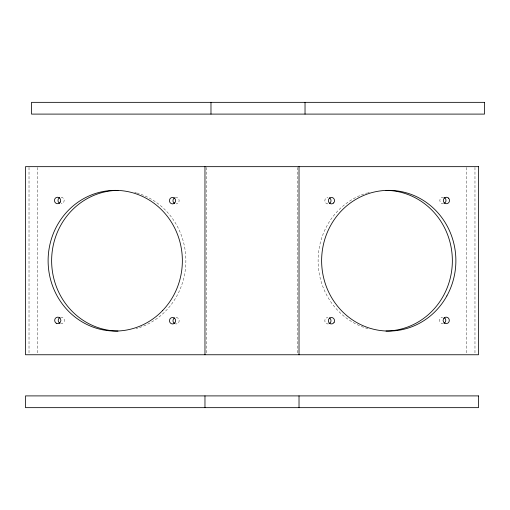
<?xml version="1.0" encoding="UTF-8"?>
<svg xmlns="http://www.w3.org/2000/svg" width="510" height="510" viewBox="0 0 510 510"><rect width="100%" height="100%" fill="white"/><g stroke="black" fill="none" stroke-linecap="round" stroke-linejoin="round"><path stroke-width="0.38" stroke-dasharray="2.55 1.91" d="M474.969 167.452L474.969 353.959M466.733 167.452L466.733 354.756M297.215 167.452L297.215 353.959M206.773 167.452L206.773 354.756M37.255 167.452L37.255 354.756M29.019 167.452L29.019 353.959M367.863 328.657A70.348 67.122 -90 0 1 318.112 261.101A70.348 67.122 -90 0 1 367.13 192.965M367.863 192.755A70.348 67.122 -90 0 1 369.329 192.359M327.943 203.898A3.238 3.092 -90 0 1 324.851 200.659A3.238 3.092 -90 0 1 327.943 197.421M443.706 197.338A3.238 3.092 -90 0 0 440.226 202.087L440.716 202.757A3.238 3.092 -90 0 0 443.706 203.598M443.477 323.525A3.238 3.092 -90 0 1 440.002 318.775L440.493 318.106A3.238 3.092 -90 0 1 442.68 317.156M328.714 323.85A3.238 3.092 -90 0 1 324.851 321.147A3.238 3.092 -90 0 1 327.911 317.481M134.659 192.359A70.348 67.122 -90 0 1 136.125 192.755M136.858 192.965A70.348 67.122 -90 0 1 185.876 261.101A70.348 67.122 -90 0 1 136.125 328.657M175.249 197.529A3.238 3.092 -90 0 1 179.112 200.239A3.238 3.092 -90 0 1 176.052 203.898M61.085 197.23A3.238 3.092 -90 0 1 63.763 202.087L63.272 202.757A3.238 3.092 -90 0 1 61.085 203.707M60.511 317.271A3.238 3.092 -90 0 1 63.495 318.106L63.986 318.775A3.238 3.092 -90 0 1 60.511 323.525M176.077 317.481A3.238 3.092 -90 0 1 179.144 321.147A3.238 3.092 -90 0 1 175.274 323.85"/><path stroke-width="0.76" d="M59.536 197.663L58.899 198.18A3.238 3.092 -90 0 0 59.536 203.273M444.223 323.206L444.867 322.69A3.238 3.092 -90 0 0 444.223 317.59M444.452 197.663L445.09 198.18A3.238 3.092 -90 0 1 444.452 203.273M59.766 323.206L59.122 322.69A3.238 3.092 -90 0 1 59.766 317.59M305.031 102.344L305.031 114.1M299.019 166.662L299.019 354.756M299.019 395.9L299.019 407.656M210.981 102.344L210.981 114.1M204.969 166.662L204.969 354.756M204.969 395.9L204.969 407.656M385.993 190.364A70.348 67.122 -90 0 1 452.357 260.706A70.348 67.122 -90 0 1 385.993 331.054M329.486 197.855A3.238 3.092 -90 0 1 329.486 203.465M329.46 317.915A3.238 3.092 -90 0 1 329.46 323.525M117.995 331.054A70.348 67.122 -90 0 1 51.631 260.706A70.348 67.122 -90 0 1 117.995 190.364M174.503 203.465A3.238 3.092 -90 0 1 174.503 197.855M174.528 323.525A3.238 3.092 -90 0 1 174.528 317.915M60.244 202.087L59.753 202.757A3.238 3.092 -90 0 1 55.38 202.757A3.238 3.092 -90 0 1 55.38 198.18L56.017 197.663A3.238 3.092 -90 0 1 60.244 202.087M444.012 318.106L443.522 318.775A3.238 3.092 -90 0 0 447.742 323.206L448.386 322.69A3.238 3.092 -90 0 0 448.386 318.106A3.238 3.092 -90 0 0 444.012 318.106M484.5 102.344L31.512 102.344L31.512 114.1L484.5 114.1L484.5 102.344M478.488 166.662L25.5 166.662L25.5 354.756L478.488 354.756L478.488 166.662M478.488 395.9L25.5 395.9L25.5 407.656L478.488 407.656L478.488 395.9M448.609 198.18L447.971 197.663A3.238 3.092 -90 0 0 443.745 202.087L444.236 202.757A3.238 3.092 -90 0 0 448.609 202.757A3.238 3.092 -90 0 0 448.609 198.18M56.247 323.206L55.603 322.69A3.238 3.092 -90 0 1 55.603 318.106A3.238 3.092 -90 0 1 59.976 318.106L60.467 318.775A3.238 3.092 -90 0 1 56.247 323.206M446.887 295.883A70.348 67.122 -90 0 0 388.754 190.357A70.348 67.122 -90 0 0 330.62 295.883A70.348 67.122 -90 0 0 446.887 295.883M333.642 202.948A3.238 3.092 -90 0 0 332.259 197.529A3.238 3.092 -90 0 0 328.472 201.495A3.238 3.092 -90 0 0 333.642 202.948M334.107 322.339A3.238 3.092 -90 0 0 331.43 317.481A3.238 3.092 -90 0 0 328.752 322.339A3.238 3.092 -90 0 0 334.107 322.339M162.703 310.45A70.348 67.122 -90 0 0 132.606 192.755A70.348 67.122 -90 0 0 50.401 278.913A70.348 67.122 -90 0 0 162.703 310.45M174.713 202.948A3.238 3.092 -90 0 0 173.33 197.529A3.238 3.092 -90 0 0 169.543 201.495A3.238 3.092 -90 0 0 174.713 202.948M174.745 323.015A3.238 3.092 -90 0 0 173.355 317.59A3.238 3.092 -90 0 0 169.569 321.561A3.238 3.092 -90 0 0 174.745 323.015"/></g></svg>
